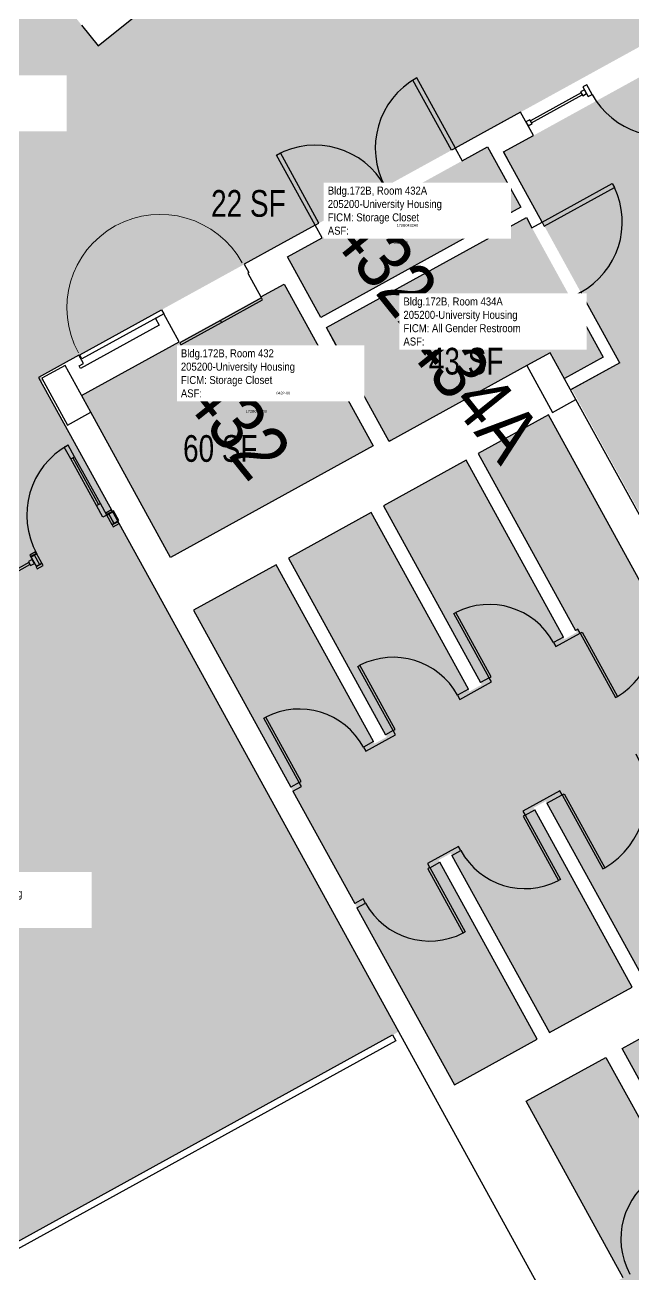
# Model space of a CAD drawing. Header units: inches. Extents: x 69233640 to 69235957, y 27660565 to 27663170.
# Drawn here: x 69234740 to 69235014, y 27661370 to 27661932 of the extents above; entities that cross this region are included whole.
import ezdxf
from ezdxf.enums import TextEntityAlignment as Align

# ---------------------------------------------------------------- set-up
doc = ezdxf.new("R2010")
doc.units = ezdxf.units.IN
doc.header["$LTSCALE"] = 100
doc.header["$MEASUREMENT"] = 0
for name, color, linetype in [('A-COLS', 5, 'CONTINUOUS'), ('A-DOOR', 2, 'CONTINUOUS'), ('A-GLAZ', 1, 'CONTINUOUS'), ('A-IDEN-RNUM', 7, 'CONTINUOUS'), ('A-IDEN-SNUM', 4, 'CONTINUOUS'), ('A-IDEN-VNUM', 4, 'CONTINUOUS'), ('A-WALL', 5, 'CONTINUOUS'), ('AREA-TEXT', 3, 'CONTINUOUS'), ('Rooms-Category-Color', 7, 'CONTINUOUS'), ('Rooms-College-Color', 7, 'CONTINUOUS'), ('Rooms-Department-Color', 7, 'CONTINUOUS'), ('Rooms-Division-Color', 7, 'CONTINUOUS'), ('Rooms-Information', 7, 'CONTINUOUS')]:
    doc.layers.add(name, color=color, linetype=linetype)
doc.styles.add('CP_AREA', font='arial.ttf', dxfattribs={"height": 15})
doc.styles.add('CP_ROOMSNUMBER', font='arial.ttf', dxfattribs={"height": 1})
doc.styles.add('CP_ROOMVNUMBER', font='arial.ttf', dxfattribs={"width": 0.85, "height": 0.075})

# ---------------------------------------------------------------- blocks, each defined once
blk = doc.blocks.new('Panel Door2 - Panel Door_2_-9_ x 7_-8_-3133976-LEVEL 4')
at = {"layer": 'A-DOOR'}
for p, q in [((15.5, -1.06), (15.5, -34.05)), ((16.5, -1.06), (15.5, -1.06)), ((16.5, -1.06), (16.5, -34.05)), ((16.5, -34.05), (15.5, -34.05))]:
    blk.add_line(p, q, dxfattribs=at)
at = {"layer": 'A-DOOR', "lineweight": 25}
blk.add_arc((16.5, -1.06), 33, 180, 268.2635, dxfattribs=at)
blk = doc.blocks.new('Panel Door2 - Panel Door_3_-2_ x 7_-8_-3133940-LEVEL 4')
at = {"layer": 'A-DOOR'}
for p, q in [((18, 1.06), (18, 39.05)), ((19, 39.05), (18, 39.05)), ((19, 1.06), (19, 39.05)), ((19, 1.06), (18, 1.06))]:
    blk.add_line(p, q, dxfattribs=at)
at = {"layer": 'A-DOOR', "lineweight": 25}
blk.add_arc((19, 1.06), 38, 91.508, 180, dxfattribs=at)
blk = doc.blocks.new('Panel Door2 - Panel Door_2_-9_ x 7_-8_-3133977-LEVEL 4')
at = {"layer": 'A-DOOR'}
for p, q in [((15.5, 1.06), (15.5, 34.05)), ((16.5, 34.05), (15.5, 34.05)), ((16.5, 1.06), (16.5, 34.05)), ((16.5, 1.06), (15.5, 1.06))]:
    blk.add_line(p, q, dxfattribs=at)
at = {"layer": 'A-DOOR', "lineweight": 25}
blk.add_arc((16.5, 1.06), 33, 91.7365, 180, dxfattribs=at)
blk = doc.blocks.new('08_Single-Flush - 08 Door_Single-Flush  3_-0_ x 7_-0_ - NO RATING-2496992-LEVEL 4')
at = {"layer": 'A-DOOR'}
for p, q in [((16, -2.62), (16, -38.57)), ((18, -2.62), (16, -2.62)), ((18, -2.62), (18, -38.57)), ((18, -38.57), (16, -38.57))]:
    blk.add_line(p, q, dxfattribs=at)
at = {"layer": 'A-DOOR', "lineweight": 25}
blk.add_arc((18, -2.62), 36, 180, 266.8153, dxfattribs=at)
blk = doc.blocks.new('14_Elevator Door2 - Elevator Door - 3_-6_ x 7_-0_-4018236-LEVEL 4')
at = {"layer": 'A-DOOR'}
for p, q in [((0, -4.125), (-21, -4.125)), ((-21, -4.125), (-21, -5.125)), ((-21, -5.125), (0, -5.125)), ((21, -4.125), (0, -4.125)), ((0, -4.125), (0, -5.125)), ((0, -5.125), (0, -4.125)), ((0, -5.125), (21, -5.125)), ((21, -5.125), (21, -4.125))]:
    blk.add_line(p, q, dxfattribs=at)
blk = doc.blocks.new('08_Single-Flush - 08 Door_Single-Flush  3_-0_ x 7_-0_-2482383-LEVEL 4')
at = {"layer": 'A-DOOR'}
for p, q in [((16, -2.5), (16, -38.44)), ((18, -2.5), (16, -2.5)), ((18, -2.5), (18, -38.44)), ((18, -38.44), (16, -38.44))]:
    blk.add_line(p, q, dxfattribs=at)
at = {"layer": 'A-DOOR', "lineweight": 25}
blk.add_arc((18, -2.5), 36, 180, 266.8153, dxfattribs=at)
blk = doc.blocks.new('ELEVATOR FIRE DOOR - 3_-6_ x 7_-0_-2898328-LEVEL 4')
at = {"layer": 'A-DOOR'}
for p, q in [((20.93, 0.07), (62.93, 0.07)), ((20.93, -1.93), (20.93, 0.07)), ((62.93, 0.07), (62.93, -1.93)), ((62.93, -1.93), (20.93, -1.93))]:
    blk.add_line(p, q, dxfattribs=at)
at = {"layer": 'A-DOOR', "lineweight": 5}
blk.add_arc((21, -3), 42, 180, 0, dxfattribs=at)
blk = doc.blocks.new('Double-Flush - 72_ x 84_ - 20 Min_-2496026-LEVEL 4')
at = {"layer": 'A-DOOR'}
for p, q in [((-36, 39.25), (-34, 39.25)), ((-36, 3.25), (-36, 39.25)), ((-34, 3.25), (-34, 39.25)), ((34, 3.25), (34, 39.19)), ((36, 3.25), (36, 39.25)), ((-36, 3.25), (-34, 3.25)), ((36, 3.25), (34, 3.25))]:
    blk.add_line(p, q, dxfattribs=at)
at = {"layer": 'A-DOOR', "lineweight": 25}
for centre, start, end in [((-36, 3.25), 0, 90), ((36, 3.25), 90, 180)]:
    blk.add_arc(centre, 36, start, end, dxfattribs=at)

msp = doc.modelspace()

# ---------------------------------------------------------------- hatches: boundary and pattern name
at = {"layer": 'Rooms-Category-Color', "true_color": 0xadadad}
for points in [[(69234463.15, 27661538.79), (69234470.21, 27661542.67), (69234542.95, 27661582.76), (69234541.26, 27661585.82), (69234541.11, 27661585.82), (69234512.52, 27661637.78), (69234685.99, 27661733.23), (69234714.59, 27661681.34), (69234723.87, 27661686.45), (69234726.76, 27661681.2), (69234780.96, 27661711.11), (69234747.61, 27661771.71), (69234748.51, 27661772.2), (69234747.97, 27661773.19), (69234748.05, 27661773.24), (69234747.57, 27661774.11), (69234852.24, 27661831.7), (69234855.41, 27661833.45), (69234855.47, 27661833.48), (69234947.66, 27661884.2), (69234947.66, 27661884.2), (69235027.65, 27661928.21), (69235028.21, 27661928.49), (69235084.02, 27661956.92), (69235025.86, 27662062.59), (69234973.3, 27662033.67), (69234973.48, 27662033.34), (69234935.91, 27662012.67), (69234917.12, 27662036.03), (69234773.43, 27661922.69), (69234765.87, 27661932.09), (69234705.64, 27662006.94), (69234661.05, 27661971.07), (69234656.36, 27661967.29), (69234460.22, 27661809.45), (69234445.72, 27661827.47), (69234337.06, 27661767.59)], [(69235049.44, 27661622.98), (69235083.99, 27661642), (69235086.77, 27661636.96), (69235065.19, 27661625.09), (69235111.56, 27661540.81), (69235113.85, 27661536.65), (69235135.42, 27661548.53), (69235182.61, 27661462.77), (69235175.38, 27661458.79), (69235148.56, 27661507.53), (69235131.21, 27661539.07), (69235111.37, 27661528.15), (69235110.35, 27661527.59), (69235095.29, 27661519.31), (69235112.64, 27661487.77), (69235139.46, 27661439.03), (69235132.23, 27661435.05), (69235105.41, 27661483.79), (69235088.06, 27661515.33), (69235052.14, 27661495.56), (69235069.49, 27661464.02), (69235096.31, 27661415.29), (69235089.08, 27661411.31), (69235062.26, 27661460.05), (69235044.91, 27661491.59), (69235008.99, 27661471.82), (69235026.34, 27661440.28), (69235053.16, 27661391.54), (69235045.93, 27661387.57), (69235019.12, 27661436.3), (69235001.76, 27661467.85), (69234965.84, 27661448.08), (69234983.2, 27661416.54), (69235009.5, 27661368.73), (69234987.89, 27661356.84), (69235017.21, 27661303.57), (69235017.21, 27661303.57), (69235058.75, 27661228.07), (69235115.2, 27661259.14), (69235147.61, 27661276.97), (69235115.8, 27661334.8), (69235084.25, 27661317.44), (69235095.82, 27661296.41), (69235090.35, 27661293.4), (69235069.57, 27661331.17), (69235113.81, 27661355.51), (69235137.49, 27661312.49), (69235137.49, 27661312.49), (69235154.84, 27661280.95), (69235190.32, 27661300.47), (69235172.97, 27661332.01), (69235148.79, 27661375.96), (69235156.01, 27661379.94), (69235181.89, 27661332.91), (69235182.86, 27661331.15), (69235182.86, 27661331.15), (69235200.21, 27661299.61), (69235235.69, 27661319.13), (69235218.34, 27661350.67), (69235217.37, 27661352.43), (69235217.38, 27661352.43), (69235192.01, 27661398.53), (69235211.94, 27661409.5), (69235211.7, 27661409.94), (69235226.32, 27661417.98), (69235232.77, 27661406.27), (69235292.52, 27661439.15), (69235252.52, 27661511.87), (69235230.2, 27661499.59), (69235226.58, 27661506.16), (69235244.47, 27661516), (69235211.2, 27661576.46), (69235210.77, 27661576.22), (69235207.39, 27661582.36), (69235189.94, 27661572.76), (69235186.93, 27661578.23), (69235208.59, 27661590.15), (69235159.73, 27661678.96), (69235138.11, 27661667.06), (69235135.1, 27661672.54), (69235157.1, 27661684.65), (69235129.32, 27661735.13), (69235107.49, 27661723.12), (69235104.72, 27661728.16), (69235104.5, 27661728.04), (69235104.48, 27661728.59), (69235125.92, 27661740.39), (69235081.69, 27661820.78), (69235060.03, 27661808.86), (69235057.2, 27661813.87), (69235057.26, 27661813.9), (69235079.96, 27661826.39), (69235030.58, 27661916.13), (69234955.74, 27661874.95), (69235007.89, 27661780.18), (69234986.37, 27661768.34), (69235029.58, 27661689.81), (69235051.15, 27661701.68), (69235054.17, 27661696.21), (69235019.64, 27661677.21), (69235018.37, 27661679.51), (69234975.89, 27661756.72), (69234944.35, 27661739.36), (69234988.61, 27661658.92), (69234983.13, 27661655.91), (69234938.87, 27661736.35), (69234901.64, 27661715.86), (69234945.9, 27661635.42), (69234940.42, 27661632.41), (69234896.16, 27661712.85), (69234858.92, 27661692.36), (69234903.19, 27661611.92), (69234897.71, 27661608.91), (69234853.45, 27661689.35), (69234816.21, 27661668.86), (69234860.47, 27661588.42), (69234860.47, 27661588.42), (69234889.28, 27661536.07), (69234889.28, 27661536.07), (69234933.63, 27661455.46), (69234970.87, 27661475.95), (69234926.51, 27661556.56), (69234931.99, 27661559.57), (69234976.34, 27661478.96), (69235013.58, 27661499.45), (69234969.23, 27661580.06), (69234974.7, 27661583.07), (69235019.05, 27661502.47), (69235093.28, 27661543.31), (69235050.71, 27661620.68)], [(69234966.31, 27661778.98), (69234976.67, 27661784.68), (69234983.05, 27661773.07), (69235000.52, 27661782.68), (69234965.97, 27661845.48), (69234876.02, 27661795.99), (69234904.19, 27661744.8), (69234966.15, 27661778.9)]]:
    msp.add_hatch(color=253, dxfattribs=at).paths.add_polyline_path(points)
at = {"layer": 'Rooms-Category-Color', "true_color": 0x728ef3}
for points in [[(69234858.55, 27661827.75), (69234948.49, 27661877.24), (69234963.44, 27661850.08), (69234873.49, 27661800.59), (69234858.55, 27661827.75)], [(69234765.9, 27661765.36), (69234805.91, 27661692.64), (69234897.03, 27661742.78), (69234857.02, 27661815.5)]]:
    msp.add_hatch(color=171, dxfattribs=at).paths.add_polyline_path(points)
at = {"layer": 'Rooms-Category-Color', "true_color": 0xffe090}
msp.add_hatch(color=41, dxfattribs=at).paths.add_polyline_path([(69234908.49, 27661479.37), (69234805.75, 27661666.1), (69234800.31, 27661675.98), (69234800.29, 27661675.97), (69234796.3, 27661683.22), (69234780.96, 27661711.11), (69234726.76, 27661681.2), (69234729.66, 27661675.94), (69234547.05, 27661575.31), (69234473.05, 27661534.54), (69234533.4, 27661425.02), (69234525.63, 27661418.77), (69234542.9, 27661397.31), (69234573.15, 27661413.95), (69234573.15, 27661413.95), (69234604.91, 27661431.43), (69234612.47, 27661435.58), (69234662.77, 27661344.17)])
at = {"layer": 'Rooms-College-Color', "true_color": 0xadadad}
for points in [[(69234463.15, 27661538.79), (69234470.21, 27661542.67), (69234542.95, 27661582.76), (69234541.26, 27661585.82), (69234541.11, 27661585.82), (69234512.52, 27661637.78), (69234685.99, 27661733.23), (69234714.59, 27661681.34), (69234723.87, 27661686.45), (69234726.76, 27661681.2), (69234780.96, 27661711.11), (69234747.61, 27661771.71), (69234748.51, 27661772.2), (69234747.97, 27661773.19), (69234748.05, 27661773.24), (69234747.57, 27661774.11), (69234852.24, 27661831.7), (69234855.41, 27661833.45), (69234855.47, 27661833.48), (69234947.66, 27661884.2), (69234947.66, 27661884.2), (69235027.65, 27661928.21), (69235028.21, 27661928.49), (69235084.02, 27661956.92), (69235025.86, 27662062.59), (69234973.3, 27662033.67), (69234973.48, 27662033.34), (69234935.91, 27662012.67), (69234917.12, 27662036.03), (69234773.43, 27661922.69), (69234765.87, 27661932.09), (69234705.64, 27662006.94), (69234661.05, 27661971.07), (69234656.36, 27661967.29), (69234460.22, 27661809.45), (69234445.72, 27661827.47), (69234337.06, 27661767.59)], [(69235049.44, 27661622.98), (69235083.99, 27661642), (69235086.77, 27661636.96), (69235065.19, 27661625.09), (69235111.56, 27661540.81), (69235113.85, 27661536.65), (69235135.42, 27661548.53), (69235182.61, 27661462.77), (69235175.38, 27661458.79), (69235148.56, 27661507.53), (69235131.21, 27661539.07), (69235111.37, 27661528.15), (69235110.35, 27661527.59), (69235095.29, 27661519.31), (69235112.64, 27661487.77), (69235139.46, 27661439.03), (69235132.23, 27661435.05), (69235105.41, 27661483.79), (69235088.06, 27661515.33), (69235052.14, 27661495.56), (69235069.49, 27661464.02), (69235096.31, 27661415.29), (69235089.08, 27661411.31), (69235062.26, 27661460.05), (69235044.91, 27661491.59), (69235008.99, 27661471.82), (69235026.34, 27661440.28), (69235053.16, 27661391.54), (69235045.93, 27661387.57), (69235019.12, 27661436.3), (69235001.76, 27661467.85), (69234965.84, 27661448.08), (69234983.2, 27661416.54), (69235009.5, 27661368.73), (69234987.89, 27661356.84), (69235017.21, 27661303.57), (69235017.21, 27661303.57), (69235058.75, 27661228.07), (69235115.2, 27661259.14), (69235147.61, 27661276.97), (69235115.8, 27661334.8), (69235084.25, 27661317.44), (69235095.82, 27661296.41), (69235090.35, 27661293.4), (69235069.57, 27661331.17), (69235113.81, 27661355.51), (69235137.49, 27661312.49), (69235137.49, 27661312.49), (69235154.84, 27661280.95), (69235190.32, 27661300.47), (69235172.97, 27661332.01), (69235148.79, 27661375.96), (69235156.01, 27661379.94), (69235181.89, 27661332.91), (69235182.86, 27661331.15), (69235182.86, 27661331.15), (69235200.21, 27661299.61), (69235235.69, 27661319.13), (69235218.34, 27661350.67), (69235217.37, 27661352.43), (69235217.38, 27661352.43), (69235192.01, 27661398.53), (69235211.94, 27661409.5), (69235211.7, 27661409.94), (69235226.32, 27661417.98), (69235232.77, 27661406.27), (69235292.52, 27661439.15), (69235252.52, 27661511.87), (69235230.2, 27661499.59), (69235226.58, 27661506.16), (69235244.47, 27661516), (69235211.2, 27661576.46), (69235210.77, 27661576.22), (69235207.39, 27661582.36), (69235189.94, 27661572.76), (69235186.93, 27661578.23), (69235208.59, 27661590.15), (69235159.73, 27661678.96), (69235138.11, 27661667.06), (69235135.1, 27661672.54), (69235157.1, 27661684.65), (69235129.32, 27661735.13), (69235107.49, 27661723.12), (69235104.72, 27661728.16), (69235104.5, 27661728.04), (69235104.48, 27661728.59), (69235125.92, 27661740.39), (69235081.69, 27661820.78), (69235060.03, 27661808.86), (69235057.2, 27661813.87), (69235057.26, 27661813.9), (69235079.96, 27661826.39), (69235030.58, 27661916.13), (69234955.74, 27661874.95), (69235007.89, 27661780.18), (69234986.37, 27661768.34), (69235029.58, 27661689.81), (69235051.15, 27661701.68), (69235054.17, 27661696.21), (69235019.64, 27661677.21), (69235018.37, 27661679.51), (69234975.89, 27661756.72), (69234944.35, 27661739.36), (69234988.61, 27661658.92), (69234983.13, 27661655.91), (69234938.87, 27661736.35), (69234901.64, 27661715.86), (69234945.9, 27661635.42), (69234940.42, 27661632.41), (69234896.16, 27661712.85), (69234858.92, 27661692.36), (69234903.19, 27661611.92), (69234897.71, 27661608.91), (69234853.45, 27661689.35), (69234816.21, 27661668.86), (69234860.47, 27661588.42), (69234860.47, 27661588.42), (69234889.28, 27661536.07), (69234889.28, 27661536.07), (69234933.63, 27661455.46), (69234970.87, 27661475.95), (69234926.51, 27661556.56), (69234931.99, 27661559.57), (69234976.34, 27661478.96), (69235013.58, 27661499.45), (69234969.23, 27661580.06), (69234974.7, 27661583.07), (69235019.05, 27661502.47), (69235093.28, 27661543.31), (69235050.71, 27661620.68)], [(69234858.55, 27661827.75), (69234948.49, 27661877.24), (69234963.44, 27661850.08), (69234873.49, 27661800.59), (69234858.55, 27661827.75)], [(69234966.31, 27661778.98), (69234976.67, 27661784.68), (69234983.05, 27661773.07), (69235000.52, 27661782.68), (69234965.97, 27661845.48), (69234876.02, 27661795.99), (69234904.19, 27661744.8), (69234966.15, 27661778.9)], [(69234765.9, 27661765.36), (69234805.91, 27661692.64), (69234897.03, 27661742.78), (69234857.02, 27661815.5)], [(69234908.49, 27661479.37), (69234805.75, 27661666.1), (69234800.31, 27661675.98), (69234800.29, 27661675.97), (69234796.3, 27661683.22), (69234780.96, 27661711.11), (69234726.76, 27661681.2), (69234729.66, 27661675.94), (69234547.05, 27661575.31), (69234473.05, 27661534.54), (69234533.4, 27661425.02), (69234525.63, 27661418.77), (69234542.9, 27661397.31), (69234573.15, 27661413.95), (69234573.15, 27661413.95), (69234604.91, 27661431.43), (69234612.47, 27661435.58), (69234662.77, 27661344.17)]]:
    msp.add_hatch(color=253, dxfattribs=at).paths.add_polyline_path(points)
at = {"layer": 'Rooms-Department-Color', "true_color": 0xacacac}
for points in [[(69234463.15, 27661538.79), (69234470.21, 27661542.67), (69234542.95, 27661582.76), (69234541.26, 27661585.82), (69234541.11, 27661585.82), (69234512.52, 27661637.78), (69234685.99, 27661733.23), (69234714.59, 27661681.34), (69234723.87, 27661686.45), (69234726.76, 27661681.2), (69234780.96, 27661711.11), (69234747.61, 27661771.71), (69234748.51, 27661772.2), (69234747.97, 27661773.19), (69234748.05, 27661773.24), (69234747.57, 27661774.11), (69234852.24, 27661831.7), (69234855.41, 27661833.45), (69234855.47, 27661833.48), (69234947.66, 27661884.2), (69234947.66, 27661884.2), (69235027.65, 27661928.21), (69235028.21, 27661928.49), (69235084.02, 27661956.92), (69235025.86, 27662062.59), (69234973.3, 27662033.67), (69234973.48, 27662033.34), (69234935.91, 27662012.67), (69234917.12, 27662036.03), (69234773.43, 27661922.69), (69234765.87, 27661932.09), (69234705.64, 27662006.94), (69234661.05, 27661971.07), (69234656.36, 27661967.29), (69234460.22, 27661809.45), (69234445.72, 27661827.47), (69234337.06, 27661767.59)], [(69235049.44, 27661622.98), (69235083.99, 27661642), (69235086.77, 27661636.96), (69235065.19, 27661625.09), (69235111.56, 27661540.81), (69235113.85, 27661536.65), (69235135.42, 27661548.53), (69235182.61, 27661462.77), (69235175.38, 27661458.79), (69235148.56, 27661507.53), (69235131.21, 27661539.07), (69235111.37, 27661528.15), (69235110.35, 27661527.59), (69235095.29, 27661519.31), (69235112.64, 27661487.77), (69235139.46, 27661439.03), (69235132.23, 27661435.05), (69235105.41, 27661483.79), (69235088.06, 27661515.33), (69235052.14, 27661495.56), (69235069.49, 27661464.02), (69235096.31, 27661415.29), (69235089.08, 27661411.31), (69235062.26, 27661460.05), (69235044.91, 27661491.59), (69235008.99, 27661471.82), (69235026.34, 27661440.28), (69235053.16, 27661391.54), (69235045.93, 27661387.57), (69235019.12, 27661436.3), (69235001.76, 27661467.85), (69234965.84, 27661448.08), (69234983.2, 27661416.54), (69235009.5, 27661368.73), (69234987.89, 27661356.84), (69235017.21, 27661303.57), (69235017.21, 27661303.57), (69235058.75, 27661228.07), (69235115.2, 27661259.14), (69235147.61, 27661276.97), (69235115.8, 27661334.8), (69235084.25, 27661317.44), (69235095.82, 27661296.41), (69235090.35, 27661293.4), (69235069.57, 27661331.17), (69235113.81, 27661355.51), (69235137.49, 27661312.49), (69235137.49, 27661312.49), (69235154.84, 27661280.95), (69235190.32, 27661300.47), (69235172.97, 27661332.01), (69235148.79, 27661375.96), (69235156.01, 27661379.94), (69235181.89, 27661332.91), (69235182.86, 27661331.15), (69235182.86, 27661331.15), (69235200.21, 27661299.61), (69235235.69, 27661319.13), (69235218.34, 27661350.67), (69235217.37, 27661352.43), (69235217.38, 27661352.43), (69235192.01, 27661398.53), (69235211.94, 27661409.5), (69235211.7, 27661409.94), (69235226.32, 27661417.98), (69235232.77, 27661406.27), (69235292.52, 27661439.15), (69235252.52, 27661511.87), (69235230.2, 27661499.59), (69235226.58, 27661506.16), (69235244.47, 27661516), (69235211.2, 27661576.46), (69235210.77, 27661576.22), (69235207.39, 27661582.36), (69235189.94, 27661572.76), (69235186.93, 27661578.23), (69235208.59, 27661590.15), (69235159.73, 27661678.96), (69235138.11, 27661667.06), (69235135.1, 27661672.54), (69235157.1, 27661684.65), (69235129.32, 27661735.13), (69235107.49, 27661723.12), (69235104.72, 27661728.16), (69235104.5, 27661728.04), (69235104.48, 27661728.59), (69235125.92, 27661740.39), (69235081.69, 27661820.78), (69235060.03, 27661808.86), (69235057.2, 27661813.87), (69235057.26, 27661813.9), (69235079.96, 27661826.39), (69235030.58, 27661916.13), (69234955.74, 27661874.95), (69235007.89, 27661780.18), (69234986.37, 27661768.34), (69235029.58, 27661689.81), (69235051.15, 27661701.68), (69235054.17, 27661696.21), (69235019.64, 27661677.21), (69235018.37, 27661679.51), (69234975.89, 27661756.72), (69234944.35, 27661739.36), (69234988.61, 27661658.92), (69234983.13, 27661655.91), (69234938.87, 27661736.35), (69234901.64, 27661715.86), (69234945.9, 27661635.42), (69234940.42, 27661632.41), (69234896.16, 27661712.85), (69234858.92, 27661692.36), (69234903.19, 27661611.92), (69234897.71, 27661608.91), (69234853.45, 27661689.35), (69234816.21, 27661668.86), (69234860.47, 27661588.42), (69234860.47, 27661588.42), (69234889.28, 27661536.07), (69234889.28, 27661536.07), (69234933.63, 27661455.46), (69234970.87, 27661475.95), (69234926.51, 27661556.56), (69234931.99, 27661559.57), (69234976.34, 27661478.96), (69235013.58, 27661499.45), (69234969.23, 27661580.06), (69234974.7, 27661583.07), (69235019.05, 27661502.47), (69235093.28, 27661543.31), (69235050.71, 27661620.68)], [(69234966.31, 27661778.98), (69234976.67, 27661784.68), (69234983.05, 27661773.07), (69235000.52, 27661782.68), (69234965.97, 27661845.48), (69234876.02, 27661795.99), (69234904.19, 27661744.8), (69234966.15, 27661778.9)]]:
    msp.add_hatch(color=253, dxfattribs=at).paths.add_polyline_path(points)
at = {"layer": 'Rooms-Department-Color', "true_color": 0x604aed}
for points in [[(69234858.55, 27661827.75), (69234948.49, 27661877.24), (69234963.44, 27661850.08), (69234873.49, 27661800.59), (69234858.55, 27661827.75)], [(69234765.9, 27661765.36), (69234805.91, 27661692.64), (69234897.03, 27661742.78), (69234857.02, 27661815.5)], [(69234908.49, 27661479.37), (69234805.75, 27661666.1), (69234800.31, 27661675.98), (69234800.29, 27661675.97), (69234796.3, 27661683.22), (69234780.96, 27661711.11), (69234726.76, 27661681.2), (69234729.66, 27661675.94), (69234547.05, 27661575.31), (69234473.05, 27661534.54), (69234533.4, 27661425.02), (69234525.63, 27661418.77), (69234542.9, 27661397.31), (69234573.15, 27661413.95), (69234573.15, 27661413.95), (69234604.91, 27661431.43), (69234612.47, 27661435.58), (69234662.77, 27661344.17)]]:
    msp.add_hatch(color=173, dxfattribs=at).paths.add_polyline_path(points)
at = {"layer": 'Rooms-Division-Color', "true_color": 0xadadad}
for points in [[(69234463.15, 27661538.79), (69234470.21, 27661542.67), (69234542.95, 27661582.76), (69234541.26, 27661585.82), (69234541.11, 27661585.82), (69234512.52, 27661637.78), (69234685.99, 27661733.23), (69234714.59, 27661681.34), (69234723.87, 27661686.45), (69234726.76, 27661681.2), (69234780.96, 27661711.11), (69234747.61, 27661771.71), (69234748.51, 27661772.2), (69234747.97, 27661773.19), (69234748.05, 27661773.24), (69234747.57, 27661774.11), (69234852.24, 27661831.7), (69234855.41, 27661833.45), (69234855.47, 27661833.48), (69234947.66, 27661884.2), (69234947.66, 27661884.2), (69235027.65, 27661928.21), (69235028.21, 27661928.49), (69235084.02, 27661956.92), (69235025.86, 27662062.59), (69234973.3, 27662033.67), (69234973.48, 27662033.34), (69234935.91, 27662012.67), (69234917.12, 27662036.03), (69234773.43, 27661922.69), (69234765.87, 27661932.09), (69234705.64, 27662006.94), (69234661.05, 27661971.07), (69234656.36, 27661967.29), (69234460.22, 27661809.45), (69234445.72, 27661827.47), (69234337.06, 27661767.59)], [(69235049.44, 27661622.98), (69235083.99, 27661642), (69235086.77, 27661636.96), (69235065.19, 27661625.09), (69235111.56, 27661540.81), (69235113.85, 27661536.65), (69235135.42, 27661548.53), (69235182.61, 27661462.77), (69235175.38, 27661458.79), (69235148.56, 27661507.53), (69235131.21, 27661539.07), (69235111.37, 27661528.15), (69235110.35, 27661527.59), (69235095.29, 27661519.31), (69235112.64, 27661487.77), (69235139.46, 27661439.03), (69235132.23, 27661435.05), (69235105.41, 27661483.79), (69235088.06, 27661515.33), (69235052.14, 27661495.56), (69235069.49, 27661464.02), (69235096.31, 27661415.29), (69235089.08, 27661411.31), (69235062.26, 27661460.05), (69235044.91, 27661491.59), (69235008.99, 27661471.82), (69235026.34, 27661440.28), (69235053.16, 27661391.54), (69235045.93, 27661387.57), (69235019.12, 27661436.3), (69235001.76, 27661467.85), (69234965.84, 27661448.08), (69234983.2, 27661416.54), (69235009.5, 27661368.73), (69234987.89, 27661356.84), (69235017.21, 27661303.57), (69235017.21, 27661303.57), (69235058.75, 27661228.07), (69235115.2, 27661259.14), (69235147.61, 27661276.97), (69235115.8, 27661334.8), (69235084.25, 27661317.44), (69235095.82, 27661296.41), (69235090.35, 27661293.4), (69235069.57, 27661331.17), (69235113.81, 27661355.51), (69235137.49, 27661312.49), (69235137.49, 27661312.49), (69235154.84, 27661280.95), (69235190.32, 27661300.47), (69235172.97, 27661332.01), (69235148.79, 27661375.96), (69235156.01, 27661379.94), (69235181.89, 27661332.91), (69235182.86, 27661331.15), (69235182.86, 27661331.15), (69235200.21, 27661299.61), (69235235.69, 27661319.13), (69235218.34, 27661350.67), (69235217.37, 27661352.43), (69235217.38, 27661352.43), (69235192.01, 27661398.53), (69235211.94, 27661409.5), (69235211.7, 27661409.94), (69235226.32, 27661417.98), (69235232.77, 27661406.27), (69235292.52, 27661439.15), (69235252.52, 27661511.87), (69235230.2, 27661499.59), (69235226.58, 27661506.16), (69235244.47, 27661516), (69235211.2, 27661576.46), (69235210.77, 27661576.22), (69235207.39, 27661582.36), (69235189.94, 27661572.76), (69235186.93, 27661578.23), (69235208.59, 27661590.15), (69235159.73, 27661678.96), (69235138.11, 27661667.06), (69235135.1, 27661672.54), (69235157.1, 27661684.65), (69235129.32, 27661735.13), (69235107.49, 27661723.12), (69235104.72, 27661728.16), (69235104.5, 27661728.04), (69235104.48, 27661728.59), (69235125.92, 27661740.39), (69235081.69, 27661820.78), (69235060.03, 27661808.86), (69235057.2, 27661813.87), (69235057.26, 27661813.9), (69235079.96, 27661826.39), (69235030.58, 27661916.13), (69234955.74, 27661874.95), (69235007.89, 27661780.18), (69234986.37, 27661768.34), (69235029.58, 27661689.81), (69235051.15, 27661701.68), (69235054.17, 27661696.21), (69235019.64, 27661677.21), (69235018.37, 27661679.51), (69234975.89, 27661756.72), (69234944.35, 27661739.36), (69234988.61, 27661658.92), (69234983.13, 27661655.91), (69234938.87, 27661736.35), (69234901.64, 27661715.86), (69234945.9, 27661635.42), (69234940.42, 27661632.41), (69234896.16, 27661712.85), (69234858.92, 27661692.36), (69234903.19, 27661611.92), (69234897.71, 27661608.91), (69234853.45, 27661689.35), (69234816.21, 27661668.86), (69234860.47, 27661588.42), (69234860.47, 27661588.42), (69234889.28, 27661536.07), (69234889.28, 27661536.07), (69234933.63, 27661455.46), (69234970.87, 27661475.95), (69234926.51, 27661556.56), (69234931.99, 27661559.57), (69234976.34, 27661478.96), (69235013.58, 27661499.45), (69234969.23, 27661580.06), (69234974.7, 27661583.07), (69235019.05, 27661502.47), (69235093.28, 27661543.31), (69235050.71, 27661620.68)], [(69234966.31, 27661778.98), (69234976.67, 27661784.68), (69234983.05, 27661773.07), (69235000.52, 27661782.68), (69234965.97, 27661845.48), (69234876.02, 27661795.99), (69234904.19, 27661744.8), (69234966.15, 27661778.9)]]:
    msp.add_hatch(color=253, dxfattribs=at).paths.add_polyline_path(points)
at = {"layer": 'Rooms-Division-Color', "true_color": 0x604aed}
for points in [[(69234858.55, 27661827.75), (69234948.49, 27661877.24), (69234963.44, 27661850.08), (69234873.49, 27661800.59), (69234858.55, 27661827.75)], [(69234765.9, 27661765.36), (69234805.91, 27661692.64), (69234897.03, 27661742.78), (69234857.02, 27661815.5)], [(69234908.49, 27661479.37), (69234805.75, 27661666.1), (69234800.31, 27661675.98), (69234800.29, 27661675.97), (69234796.3, 27661683.22), (69234780.96, 27661711.11), (69234726.76, 27661681.2), (69234729.66, 27661675.94), (69234547.05, 27661575.31), (69234473.05, 27661534.54), (69234533.4, 27661425.02), (69234525.63, 27661418.77), (69234542.9, 27661397.31), (69234573.15, 27661413.95), (69234573.15, 27661413.95), (69234604.91, 27661431.43), (69234612.47, 27661435.58), (69234662.77, 27661344.17)]]:
    msp.add_hatch(color=173, dxfattribs=at).paths.add_polyline_path(points)

# ---------------------------------------------------------------- linework, layer by layer
at = {"layer": 'A-COLS', "lineweight": -3}
for p, q in [((69234976.67, 27661784.68), (69234966.15, 27661778.9)), ((69234988.24, 27661763.65), (69234976.67, 27661784.68)), ((69234758.48, 27661778.97), (69234747.97, 27661773.19)), ((69234770.05, 27661757.95), (69234758.48, 27661778.97)), ((69234966.15, 27661778.9), (69234977.72, 27661757.87)), ((69234747.97, 27661773.19), (69234759.54, 27661752.16)), ((69234977.72, 27661757.87), (69234988.24, 27661763.65)), ((69234759.54, 27661752.16), (69234770.05, 27661757.95))]:
    msp.add_line(p, q, dxfattribs=at)
at = {"layer": 'A-DOOR', "lineweight": -3}
for p, q in [((69234759.9, 27661743.18), (69234758.15, 27661742.22)), ((69234761.04, 27661736.96), (69234758.15, 27661742.22)), ((69234762.8, 27661737.93), (69234759.9, 27661743.18)), ((69234761.04, 27661736.96), (69234762.8, 27661737.93)), ((69234772.63, 27661715.94), (69234761.04, 27661736.96)), ((69234761.92, 27661737.44), (69234773.5, 27661716.42)), ((69234774.38, 27661716.91), (69234762.8, 27661737.93)), ((69234772.63, 27661715.94), (69234774.38, 27661716.91)), ((69234777.28, 27661711.65), (69234774.38, 27661716.91)), ((69234775.52, 27661710.69), (69234772.63, 27661715.94)), ((69234777.28, 27661711.65), (69234775.52, 27661710.69)), ((69234779.42, 27661713.97), (69234776.79, 27661712.53)), ((69234776.79, 27661712.53), (69234777.28, 27661711.65)), ((69234777.28, 27661711.65), (69234779.9, 27661713.1)), ((69234779.9, 27661713.1), (69234779.42, 27661713.97)), ((69234782.32, 27661708.72), (69234779.69, 27661707.27)), ((69234779.69, 27661707.27), (69234780.17, 27661706.4)), ((69234780.17, 27661706.4), (69234782.8, 27661707.84)), ((69234782.8, 27661707.84), (69234782.32, 27661708.72)), ((69234745.26, 27661695.15), (69234742.64, 27661693.7)), ((69234742.64, 27661693.7), (69234743.12, 27661692.83)), ((69234743.12, 27661692.83), (69234745.75, 27661694.28)), ((69234745.75, 27661694.28), (69234745.26, 27661695.15)), ((69234748.16, 27661689.9), (69234745.53, 27661688.45)), ((69234745.53, 27661688.45), (69234746.01, 27661687.57)), ((69234746.01, 27661687.57), (69234748.64, 27661689.02)), ((69234748.64, 27661689.02), (69234748.16, 27661689.9))]:
    msp.add_line(p, q, dxfattribs=at)
msp.add_arc((69234777.28, 27661711.65), 36, 118.8577, 208.8577, dxfattribs=at)
at = {"layer": 'A-GLAZ', "lineweight": -3}
for p, q in [((69234990.58, 27661901.54), (69234967.8, 27661889.01)), ((69234991.06, 27661900.66), (69234990.58, 27661901.54)), ((69234968.28, 27661888.13), (69234991.06, 27661900.66)), ((69234967.8, 27661889.01), (69234968.28, 27661888.13)), ((69234742.23, 27661690.3), (69234728.27, 27661682.6)), ((69234728.76, 27661681.73), (69234742.71, 27661689.43)), ((69234742.71, 27661689.43), (69234742.23, 27661690.3))]:
    msp.add_line(p, q, dxfattribs=at)
at = {"layer": 'A-GLAZ', "lineweight": -3, "extrusion": (0, 0, -1)}
for p, q in [((69234992.09, 27661902.94), (69234990.34, 27661901.98)), ((69234990.34, 27661901.98), (69234991.3, 27661900.23)), ((69234993.05, 27661901.19), (69234992.09, 27661902.94)), ((69234991.3, 27661900.23), (69234993.05, 27661901.19)), ((69234967.56, 27661889.44), (69234965.8, 27661888.48)), ((69234965.8, 27661888.48), (69234966.77, 27661886.73)), ((69234966.77, 27661886.73), (69234968.52, 27661887.69)), ((69234968.52, 27661887.69), (69234967.56, 27661889.44)), ((69234780.23, 27661713.56), (69234778.04, 27661712.36)), ((69234778.04, 27661712.36), (69234780.46, 27661707.98)), ((69234782.65, 27661709.19), (69234780.23, 27661713.56)), ((69234780.46, 27661707.98), (69234782.65, 27661709.19)), ((69234743.74, 27661691.71), (69234741.99, 27661690.74)), ((69234741.99, 27661690.74), (69234742.95, 27661688.99)), ((69234742.95, 27661688.99), (69234744.7, 27661689.96)), ((69234744.7, 27661689.96), (69234743.74, 27661691.71))]:
    msp.add_line(p, q, dxfattribs=at)
at = {"layer": 'A-WALL', "lineweight": -3}
for p, q in [((69234773.43, 27661922.69), (69234916, 27662037.41)), ((69234765.9, 27661932.04), (69234773.43, 27661922.69)), ((69234993.12, 27661905.22), (69234991.37, 27661904.26)), ((69234991.37, 27661904.26), (69234993.78, 27661899.88)), ((69234995.53, 27661900.84), (69234993.12, 27661905.22)), ((69234993.78, 27661899.88), (69234995.53, 27661900.84)), ((69234963.39, 27661892.86), (69234945.36, 27661882.94)), ((69234963.39, 27661892.86), (69234949.96, 27661885.47)), ((69234969.18, 27661882.35), (69234963.39, 27661892.86)), ((69234969.18, 27661882.35), (69234963.39, 27661892.86)), ((69234945.36, 27661882.94), (69234934.02, 27661876.7)), ((69234955.74, 27661874.95), (69234969.18, 27661882.35)), ((69234934.02, 27661876.7), (69234937.16, 27661871.01)), ((69234937.16, 27661871.01), (69234948.49, 27661877.24)), ((69234948.49, 27661877.24), (69234953.07, 27661868.92)), ((69234948.49, 27661877.24), (69234963.44, 27661850.08)), ((69234955.74, 27661874.95), (69234957.67, 27661871.45)), ((69234973.1, 27661843.42), (69234955.74, 27661874.95)), ((69234963.44, 27661850.08), (69234873.49, 27661800.59)), ((69234876.02, 27661795.99), (69234965.97, 27661845.48)), ((69234965.97, 27661845.48), (69234968.5, 27661840.88)), ((69234870.94, 27661841.99), (69234855.41, 27661833.45)), ((69234874.08, 27661836.3), (69234870.94, 27661841.99)), ((69234968.5, 27661840.88), (69234973.1, 27661843.42)), ((69234858.55, 27661827.75), (69234874.08, 27661836.3)), ((69234855.41, 27661833.45), (69234839.08, 27661824.46)), ((69234855.41, 27661833.45), (69234839.08, 27661824.46)), ((69234839.08, 27661824.46), (69234841.13, 27661820.74)), ((69234839.08, 27661824.46), (69234841.13, 27661820.74)), ((69234873.49, 27661800.59), (69234858.55, 27661827.75)), ((69234841.13, 27661820.74), (69234840.69, 27661820.5)), ((69234841.13, 27661820.74), (69234840.69, 27661820.5)), ((69234840.69, 27661820.5), (69234846.6, 27661809.76)), ((69234840.69, 27661820.5), (69234846.6, 27661809.76)), ((69234846.6, 27661809.76), (69234857.02, 27661815.5)), ((69234846.6, 27661809.76), (69234857.02, 27661815.5)), ((69234857.02, 27661815.5), (69234897.03, 27661742.78)), ((69234857.02, 27661815.5), (69234897.03, 27661742.78)), ((69234990.45, 27661811.87), (69234985.85, 27661809.34)), ((69235005.12, 27661785.21), (69234990.45, 27661811.87)), ((69234985.85, 27661809.34), (69235000.52, 27661782.68)), ((69234802.87, 27661802.11), (69234799.15, 27661800.06)), ((69234809.8, 27661789.52), (69234802.87, 27661802.11)), ((69234800.77, 27661797.11), (69234765.4, 27661777.64)), ((69234799.15, 27661800.06), (69234800.77, 27661797.11)), ((69234904.19, 27661744.8), (69234876.02, 27661795.99)), ((69234880.47, 27661787.91), (69234876.02, 27661795.99)), ((69234765.95, 27661765.39), (69234809.8, 27661789.52)), ((69234764.73, 27661783.55), (69234746.59, 27661773.57)), ((69234766.78, 27661779.83), (69234764.73, 27661783.55)), ((69235007.71, 27661780.64), (69235005.12, 27661785.21)), ((69234764.8, 27661778.74), (69234766.78, 27661779.83)), ((69234765.4, 27661777.64), (69234764.8, 27661778.74)), ((69234966.15, 27661778.9), (69234905.07, 27661745.28)), ((69234966.15, 27661778.9), (69234905.07, 27661745.29)), ((69235000.52, 27661782.68), (69234983.11, 27661773.1)), ((69235000.52, 27661782.68), (69234983.11, 27661773.1)), ((69235007.95, 27661780.21), (69234985.88, 27661768.06)), ((69235007.95, 27661780.21), (69234986.37, 27661768.34)), ((69235007.95, 27661780.21), (69235007.71, 27661780.64)), ((69235007.95, 27661780.21), (69235007.71, 27661780.64)), ((69234746.59, 27661773.57), (69234800.29, 27661675.97)), ((69235029.09, 27661689.54), (69234985.88, 27661768.06)), ((69234805.91, 27661692.64), (69234770, 27661757.92)), ((69234975.89, 27661756.72), (69234944.35, 27661739.36)), ((69235019.64, 27661677.21), (69234975.89, 27661756.72)), ((69234905.07, 27661745.29), (69234904.19, 27661744.8)), ((69234905.07, 27661745.28), (69234904.19, 27661744.8)), ((69234897.03, 27661742.78), (69234805.91, 27661692.64)), ((69234944.35, 27661739.36), (69234988.1, 27661659.85)), ((69234938.87, 27661736.35), (69234901.64, 27661715.86)), ((69234982.62, 27661656.84), (69234938.87, 27661736.35)), ((69234778.04, 27661712.36), (69234777.13, 27661711.85)), ((69234777.13, 27661711.85), (69234779.54, 27661707.47)), ((69234780.46, 27661707.98), (69234778.04, 27661712.36)), ((69234896.16, 27661712.85), (69234858.92, 27661692.36)), ((69234939.91, 27661633.34), (69234896.16, 27661712.85)), ((69234901.64, 27661715.86), (69234945.39, 27661636.35)), ((69234779.54, 27661707.47), (69234780.46, 27661707.98)), ((69234745.61, 27661694.45), (69234743.01, 27661693.02)), ((69234744.55, 27661693.87), (69234746.96, 27661689.49)), ((69234748.02, 27661690.08), (69234745.61, 27661694.45)), ((69234743.01, 27661693.02), (69234745.43, 27661688.64)), ((69234745.43, 27661688.64), (69234748.02, 27661690.08)), ((69234853.45, 27661689.35), (69234816.21, 27661668.86)), ((69234897.2, 27661609.84), (69234853.45, 27661689.35)), ((69234858.92, 27661692.36), (69234902.67, 27661612.85)), ((69234800.29, 27661675.97), (69234800.31, 27661675.98)), ((69234800.31, 27661675.98), (69235052.44, 27661217.76)), ((69234816.21, 27661668.86), (69234859.96, 27661589.35)), ((69234989.11, 27661660.41), (69234988.1, 27661659.85)), ((69234990.14, 27661658.55), (69234989.11, 27661660.41)), ((69234982.62, 27661656.84), (69234978.19, 27661654.4)), ((69234978.19, 27661654.4), (69234979.21, 27661652.54)), ((69234979.21, 27661652.54), (69234990.14, 27661658.55)), ((69234949.27, 27661638.49), (69234945.39, 27661636.35)), ((69234950.3, 27661636.63), (69234949.27, 27661638.49)), ((69234939.91, 27661633.34), (69234935.04, 27661630.66)), ((69234936.06, 27661628.8), (69234950.3, 27661636.63)), ((69234935.04, 27661630.66), (69234936.06, 27661628.8)), ((69234897.2, 27661609.84), (69234892.69, 27661607.35)), ((69234893.71, 27661605.49), (69234907.15, 27661612.89)), ((69234906.12, 27661614.75), (69234902.67, 27661612.85)), ((69234907.15, 27661612.89), (69234906.12, 27661614.75)), ((69234892.69, 27661607.35), (69234893.71, 27661605.49)), ((69234863.77, 27661591.45), (69234859.96, 27661589.35)), ((69234860.99, 27661587.49), (69234864.8, 27661589.58)), ((69234860.99, 27661587.49), (69234888.77, 27661537)), ((69234864.8, 27661589.58), (69234863.77, 27661591.45)), ((69234981.01, 27661587.76), (69234964.36, 27661578.6)), ((69234982.04, 27661585.89), (69234981.01, 27661587.76)), ((69234975.21, 27661582.14), (69234982.04, 27661585.89)), ((69234975.21, 27661582.14), (69235019.05, 27661502.47)), ((69234964.36, 27661578.6), (69234965.39, 27661576.74)), ((69234965.39, 27661576.74), (69234969.74, 27661579.13)), ((69235013.58, 27661499.45), (69234969.74, 27661579.13)), ((69234935.45, 27661562.69), (69234921.49, 27661555.01)), ((69234932.5, 27661558.64), (69234936.48, 27661560.83)), ((69234936.48, 27661560.83), (69234935.45, 27661562.69)), ((69234921.49, 27661555.01), (69234922.51, 27661553.14)), ((69234922.51, 27661553.14), (69234927.03, 27661555.63)), ((69234970.87, 27661475.95), (69234927.03, 27661555.63)), ((69234932.5, 27661558.64), (69234976.34, 27661478.96)), ((69234892.58, 27661539.1), (69234888.77, 27661537)), ((69234889.79, 27661535.14), (69234893.6, 27661537.24)), ((69234893.6, 27661537.24), (69234892.58, 27661539.1)), ((69234889.79, 27661535.14), (69234933.63, 27661455.46)), ((69234976.34, 27661478.96), (69235013.58, 27661499.45)), ((69235008.99, 27661471.82), (69235044.91, 27661491.59)), ((69234664.45, 27661345.09), (69234905.83, 27661477.91)), ((69234907.27, 27661475.28), (69234665.9, 27661342.47)), ((69234905.83, 27661477.91), (69234907.27, 27661475.28)), ((69234933.63, 27661455.46), (69234970.87, 27661475.95)), ((69235052.65, 27661392.47), (69235008.99, 27661471.82)), ((69234965.84, 27661448.08), (69235001.76, 27661467.85)), ((69235001.76, 27661467.85), (69235045.42, 27661388.5)), ((69235009.5, 27661368.73), (69234965.84, 27661448.08))]:
    msp.add_line(p, q, dxfattribs=at)

# ---------------------------------------------------------------- block references
at = {"layer": 'A-DOOR', "lineweight": -3}
for name, p, rotation in [('08_Single-Flush - 08 Door_Single-Flush  3_-0_ x 7_-0_-2482383-LEVEL 4', (69235010.09, 27661911.71), 28.8208219639296), ('Double-Flush - 72_ x 84_ - 20 Min_-2496026-LEVEL 4', (69234904.05, 27661856.5), 28.82152290494676), ('ELEVATOR FIRE DOOR - 3_-6_ x 7_-0_-2898328-LEVEL 4', (69234821.17, 27661812.4), 208.820821963931), ('08_Single-Flush - 08 Door_Single-Flush  3_-0_ x 7_-0_ - NO RATING-2496992-LEVEL 4', (69234979.47, 27661826.38), 118.82082196393), ('14_Elevator Door2 - Elevator Door - 3_-6_ x 7_-0_-4018236-LEVEL 4', (69234826.45, 27661802.82), 28.82082196393062), ('Panel Door2 - Panel Door_2_-9_ x 7_-8_-3133976-LEVEL 4', (69234964.24, 27661645.51), 208.8208219639303), ('Panel Door2 - Panel Door_2_-9_ x 7_-8_-3133977-LEVEL 4', (69235004.08, 27661667.43), 208.8208219639303), ('Panel Door2 - Panel Door_2_-9_ x 7_-8_-3133976-LEVEL 4', (69234921.09, 27661621.77), 208.8208219639303), ('Panel Door2 - Panel Door_2_-9_ x 7_-8_-3133976-LEVEL 4', (69234878.74, 27661598.47), 208.8208219639303), ('Panel Door2 - Panel Door_3_-2_ x 7_-8_-3133940-LEVEL 4', (69234998.17, 27661595.98), 208.820821963929), ('Panel Door2 - Panel Door_2_-9_ x 7_-8_-3133976-LEVEL 4', (69234950.42, 27661569.71), 28.82082196392896), ('Panel Door2 - Panel Door_2_-9_ x 7_-8_-3133976-LEVEL 4', (69234907.54, 27661546.12), 28.82082196392896), ('Panel Door2 - Panel Door_2_-9_ x 7_-8_-3133977-LEVEL 4', (69235027.53, 27661377.44), 28.82096862044866)]:
    msp.add_blockref(name, p, dxfattribs=dict(at, rotation=rotation))

# ---------------------------------------------------------------- texts
at = {"layer": 'A-IDEN-RNUM', "style": 'CP_ROOMSNUMBER'}
for s, p in [('0432-A0', (69234906.24, 27661833.59)), ('0434-A0', (69234957.07, 27661797.91)), ('0432-00', (69234853.5, 27661765.92))]:
    msp.add_text(s, height=1.2, dxfattribs=at).set_placement(p)
at = {"layer": 'A-IDEN-SNUM', "lineweight": -3, "style": 'CP_ROOMSNUMBER'}
for s, p in [('172B0432A0', (69234907.65, 27661841.37)), ('172B0434A0', (69234944.76, 27661798.1)), ('172B043200', (69234839.79, 27661757.75))]:
    msp.add_text(s, height=1.2, dxfattribs=at).set_placement(p)
at = {"layer": 'A-IDEN-VNUM', "lineweight": -3, "style": 'CP_ROOMVNUMBER', "width": 0.85}
for s, p in [('432A', (69234908.39, 27661818.38)), ('434A', (69234942.43, 27661768.53)), ('432', (69234836.04, 27661753.02))]:
    msp.add_text(s, height=25.2, rotation=308.8208, dxfattribs=at).set_placement(p, align=Align.MIDDLE_CENTER)
at = {"layer": 'AREA-TEXT', "lineweight": -3, "style": 'CP_AREA', "width": 0.75}
for s, p in [('22 SF', (69234840.93, 27661851.83)), ('43 SF', (69234938.88, 27661780.89)), ('60 SF', (69234828.32, 27661741.63))]:
    msp.add_text(s, height=12, dxfattribs=at).set_placement(p, align=Align.MIDDLE_CENTER)

# ---------------------------------------------------------------- next in the draw order: texts
at = {"layer": 'Rooms-Information', "char_height": 3.6, "width": 80.64, "attachment_point": 7, "style": 'CP_ROOMVNUMBER', "bg_fill": 3, "box_fill_scale": 1.5, "bg_fill_color": 256, "bg_fill_true_color": 13158600, "bg_fill_transparency": 0}
for s, insert in [('Bldg.172B, Room 430A^M^J205200-University Housing^M^JFICM: Lobby^M^JASF: ', (69234676.78, 27661886.02)), ('Bldg.172B, Room 432A^M^J205200-University Housing^M^JFICM: Storage Closet^M^JASF: ', (69234876.66, 27661837.72)), ('Bldg.172B, Room 434A^M^J205200-University Housing^M^JFICM: All Gender Restroom^M^JASF: ', (69234910.69, 27661787.87)), ('Bldg.172B, Room 432^M^J205200-University Housing^M^JFICM: Storage Closet^M^JASF: ', (69234810.58, 27661764.57)), ('Bldg.172B, Room 431^M^J205200-University Housing^M^JFICM: Lounge^M^JASF: ', (69234687.97, 27661527.79))]:
    msp.add_mtext(s, dxfattribs=dict(at, insert=insert))

doc.saveas('drawing.dxf')
